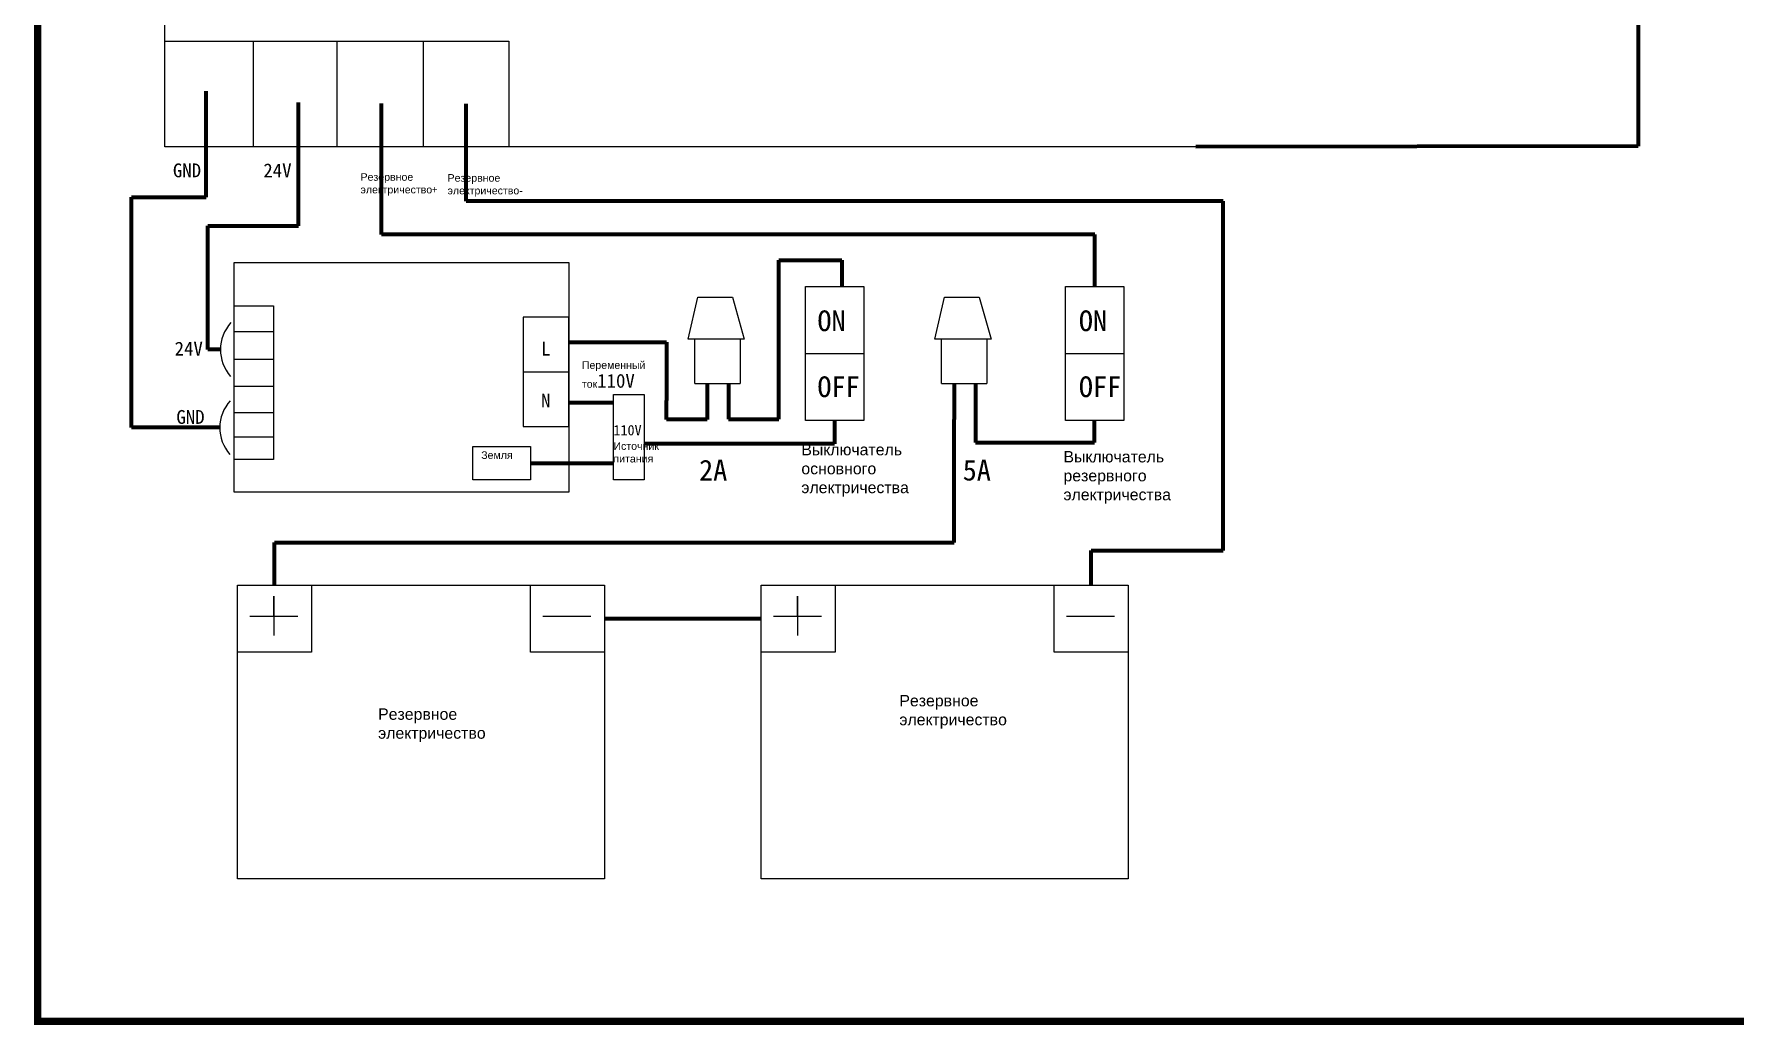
# Model space of a CAD drawing. Extents: x 48388 to 147340, y 33806 to 122092.
# Drawn here: x 53457 to 57953, y 61011 to 63629 of the extents above; entities that cross this region are included whole.
import ezdxf

# ---------------------------------------------------------------- set-up
doc = ezdxf.new("R2010")
doc.units = 0
doc.header["$LTSCALE"] = 1000
doc.header["$MEASUREMENT"] = 0
doc.layers.get('0').update_dxf_attribs({"linetype": 'CONTINUOUS'})
doc.styles.get("Standard").update_dxf_attribs({"font": 'GBENOR', "bigfont": 'GBCBIG'})

msp = doc.modelspace()

# ---------------------------------------------------------------- linework, layer by layer
for p, q in [((53802.6, 63331.3), (53802.6, 64877.2)), ((54036.3, 63610.4), (54036.3, 63331.3)), ((54257.5, 63610.4), (54257.5, 63331.3)), ((54485.7, 63610.4), (54485.7, 63331.3)), ((56527.7, 63331.3), (53802.6, 63331.3)), ((55186.4, 62822.6), (55211.7, 62933.9)), ((55211.7, 62933.9), (55303.5, 62933.9)), ((55303.5, 62933.9), (55334.6, 62823.4)), ((55838.6, 62822.6), (55863.9, 62933.9)), ((55863.9, 62933.9), (55955.7, 62933.9)), ((55955.7, 62933.9), (55986.8, 62823.4)), ((53985.9, 62843.5), (54089.9, 62843.5)), ((55334.6, 62823.4), (55186.4, 62823.4)), ((55203.6, 62705.6), (55203.6, 62822.6)), ((55323.4, 62822.6), (55323.4, 62705.6)), ((55986.8, 62823.4), (55838.6, 62823.4)), ((55855.8, 62705.6), (55855.8, 62822.6)), ((55975.6, 62822.6), (55975.6, 62705.6)), ((53985.9, 62769.7), (54089.9, 62769.7)), ((55496.3, 62785), (55650.3, 62785)), ((56183.8, 62785), (56337.8, 62785)), ((54750.3, 62736.6), (54871.2, 62736.6)), ((53985.9, 62699.1), (54089.9, 62699.1)), ((55203.6, 62705.6), (55323.4, 62705.6)), ((55855.8, 62705.6), (55975.6, 62705.6)), ((54089.9, 62628.1), (54089.9, 62563.8)), ((54089.9, 62563.8), (53985.9, 62563.8)), ((54089.9, 62563.8), (54089.9, 62505.4)), ((54089.9, 62505.4), (53985.9, 62505.4)), ((54091.3, 62144.2), (54091.3, 62039.6)), ((54091.3, 62091.4), (54091.3, 62144.2)), ((55475.3, 62144.2), (55475.3, 62039.6)), ((55475.3, 62091.4), (55475.3, 62144.2)), ((54027.7, 62091.4), (54154.9, 62091.4)), ((54801.9, 62091.4), (54929.2, 62091.4)), ((55411.7, 62091.4), (55538.9, 62091.4)), ((56185.9, 62091.4), (56313.2, 62091.4))]:
    msp.add_line(p, q)
at = {"lineweight": 70}
for p, q in [((57695.7, 64877.2), (57697.5, 63332.7)), ((53911.9, 63198.5), (53911.9, 63477.8)), ((54155.9, 63122.8), (54155.9, 63448.6)), ((54375.8, 63099.1), (54375.8, 63445.5)), ((54599.6, 63331.3), (54599.6, 63444.5)), ((54599.6, 63187.8), (54599.6, 63331.3)), ((57697.5, 63332.7), (56527.7, 63331.3)), ((53714.6, 63198.5), (53911.9, 63198.5)), ((53714.6, 62589.6), (53714.6, 63198.5)), ((56600.7, 63187.8), (54599.6, 63187.8)), ((56600.7, 62264.5), (56600.7, 63187.8)), ((53916.3, 63122.8), (54155.9, 63122.8)), ((53916.3, 62795.8), (53916.3, 63122.8)), ((56260.8, 63099.1), (54375.8, 63099.1)), ((56260.8, 62962.3), (56260.8, 63099.1)), ((55426.2, 63031.4), (55592, 63031.4)), ((55426.2, 62611.8), (55426.2, 63031.4)), ((55592, 63031.4), (55592, 62962.3)), ((54871.2, 62815.4), (55129.4, 62815.4)), ((55129.4, 62815.4), (55129.4, 62660.6)), ((53949.9, 62795.8), (53916.3, 62795.8)), ((55236.7, 62705.6), (55236.7, 62611.1)), ((55293.1, 62705.6), (55293.1, 62611.8)), ((55888.9, 62705.6), (55888.9, 62611.1)), ((55945.3, 62705.6), (55945.3, 62549.7)), ((54871.2, 62656), (54989.1, 62656)), ((55129.4, 62611.1), (55129.4, 62660.6)), ((53914.6, 62589.6), (53714.6, 62589.6)), ((53948.2, 62589.6), (53914.6, 62589.6)), ((55236.7, 62611.1), (55129.4, 62611.1)), ((55293.1, 62611.8), (55426.2, 62611.8)), ((55573.3, 62607.7), (55573.3, 62546.4)), ((55889.3, 62286.1), (55888.9, 62611.1)), ((56260.6, 62549.7), (56260.6, 62607.7)), ((55573.3, 62546.4), (55069.6, 62546.4)), ((55945.3, 62549.7), (56260.6, 62549.7)), ((54769.1, 62495.7), (54989.1, 62495.7)), ((54093.2, 62286.1), (55889.3, 62286.1)), ((54093.2, 62173), (54093.2, 62286.1)), ((56251.5, 62264.5), (56600.7, 62264.5)), ((56251.5, 62173), (56251.5, 62264.5)), ((54965.3, 62084.5), (55379.4, 62084.5))]:
    msp.add_line(p, q, dxfattribs=at)
at = {"const_width": 19.7}
msp.add_lwpolyline([(53467, 61020.8), (61154.8, 61020.8), (61154.8, 66678.2), (53467, 66678.2)], close=True, dxfattribs=at)
for points in [[(53802.6, 63610.4), (54712.4, 63610.4), (54712.4, 63331.3), (53802.6, 63331.3)], [(53985.9, 63025.2), (54871.2, 63025.2), (54871.2, 62419.1), (53985.9, 62419.1)], [(55496.3, 62962.3), (55650.3, 62962.3), (55650.3, 62607.7), (55496.3, 62607.7)], [(56183.8, 62962.3), (56337.8, 62962.3), (56337.8, 62607.7), (56183.8, 62607.7)], [(53985.9, 62911.2), (54089.9, 62911.2), (54089.9, 62628.1), (53985.9, 62628.1)], [(54871.2, 62880.7), (54750.3, 62880.7), (54750.3, 62592.4), (54871.2, 62592.4)], [(54989.1, 62676.9), (55069.6, 62676.9), (55069.6, 62451.5), (54989.1, 62451.5)], [(54616.7, 62539.6), (54769.1, 62539.6), (54769.1, 62451.7), (54616.7, 62451.7)], [(53995.4, 62173), (54191, 62173), (54191, 61996.1), (53995.4, 61996.1)], [(53995.4, 62173), (54965.5, 62173), (54965.5, 61397.5), (53995.4, 61397.5)], [(54769.7, 62173), (54965.3, 62173), (54965.3, 61996.1), (54769.7, 61996.1)], [(55379.4, 62173), (55575, 62173), (55575, 61996.1), (55379.4, 61996.1)], [(55379.4, 62173), (56349.5, 62173), (56349.5, 61397.5), (55379.4, 61397.5)], [(56153.7, 62173), (56349.3, 62173), (56349.3, 61996.1), (56153.7, 61996.1)]]:
    msp.add_lwpolyline(points, close=True)
for centre in [(54055.5, 62795.2), (54053.8, 62589)]:
    msp.add_arc(centre, 105.6, 137.4672, 221.8776)

# ---------------------------------------------------------------- texts
at = {"attachment_point": 1}
for s, insert, char_height, width in [('{\\f黑体|b0|i0|c134|p2;GND}', (53824.3, 63287.2), 36.504, 83.959), ('{\\f黑体|b0|i0|c134|p2;24V}', (54063.4, 63287.2), 36.504, 84.05), ('{\\fArial|b0|i0|c204|p34;Резервное\\Pэлектричество\\fSimHei|b0|i0|c134|p2;+}', (54320.2, 63261.5), 20, 134.407), ('{\\fArial|b0|i0|c204|p34;\\H0.54789x;Резервное \\Pэлектричество-}', (54550.3, 63259), 36.504, 163.588), ('{\\f黑体|b0|i0|c134|p2;ON}', (55527.9, 62898.9), 54.756, 103.124), ('{\\f黑体|b0|i0|c134|p2;ON}', (56219, 62898.9), 54.756, 103.124), ('{\\f黑体|b0|i0|c134|p2;24V}', (53828.9, 62816.2), 36.504, 84.05), ('{\\f黑体|b0|i0|c134|p2;L}', (54797.4, 62816.2), 36.504, 83.959), ('{\\fArial|b0|i0|c204|p34;\\H0.54789x;Переменный ток\\fSimHei|b0|i0|c134|p2;\\H1.8252x;110V}', (54905.3, 62764.5), 36.504, 230.352), ('{\\f黑体|b0|i0|c134|p2;OFF}', (55527.9, 62724.6), 54.756, 103.124), ('{\\f黑体|b0|i0|c134|p2;OFF}', (56219, 62724.6), 54.756, 103.124), ('{\\f黑体|b0|i0|c134|p2;N}', (54797.4, 62679.4), 36.504, 83.959), ('{\\f黑体|b0|i0|c134|p2;GND}', (53833.5, 62635.7), 36.504, 83.959), ('{\\fSimHei|b0|i0|c134|p2;110V\\fArial|b0|i0|c204|p34;\\H0.73051x;\\PИсточник\\Pпитания}', (54988.7, 62596.2), 27.378, 103.124), ('{\\fArial|b0|i0|c204|p34;Выключатель\\Pосновного\\Pэлектричества}', (55485.4, 62546.1), 30, 163.174), ('{\\fArial|b0|i0|c204|p34;\\H0.54789x;Земля}', (54639.2, 62526.6), 36.504, 103.58), ('{\\f黑体|b0|i0|c134|p2;2A}', (55215.1, 62504.3), 54.756, 103.124), ('{\\f黑体|b0|i0|c134|p2;5A}', (55911.9, 62504.3), 54.756, 103.124), ('{\\fArial|b0|i0|c204|p34;Выключатель\\Pрезервного\\Pэлектричества}', (56178.2, 62527.4), 30, 184.597), ('{\\fArial|b0|i0|c204|p34;\\H0.54789x;Резервное электричество}', (55744.5, 61882.9), 54.756, 184.345), ('{\\fArial|b0|i0|c204|p34;\\H0.54789x;Резервное электричество}', (54366.7, 61847.3), 54.756, 184.345)]:
    msp.add_mtext(s, dxfattribs=dict(at, insert=insert, char_height=char_height, width=width))

doc.saveas('drawing.dxf')
